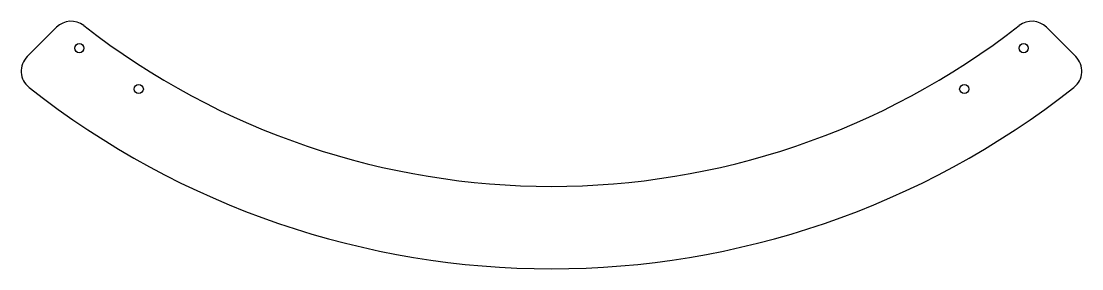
# Model space of a CAD drawing. Extents: x -498 to 17, y -117 to 3.
import ezdxf

# ---------------------------------------------------------------- set-up
doc = ezdxf.new("R2010")
doc.units = 0
doc.header["$MEASUREMENT"] = 0
doc.layers.get('0').update_dxf_attribs({"linetype": 'CONTINUOUS'})

msp = doc.modelspace()

# ---------------------------------------------------------------- linework, layer by layer
at = {"color": 7}
for p, q in [((-495.19492, -14.246034), (-480.948887, 0)), ((0, 0), (14.246034, -14.246034))]:
    msp.add_line(p, q, dxfattribs=at)
for centre in [(-469.877767, -10.142084), (-11.07112, -10.142084), (-441.031721, -29.963932), (-39.917165, -29.963932)]:
    msp.add_circle(centre, 2.25, dxfattribs=at)
for centre, radius, start, end in [((-473.877819, -7.071068), 10, 52.104777, 135), ((-240.474443, 292.800345), 370, 232.104777, 307.895223), ((-7.071068, -7.071068), 10, 45, 127.895223), ((-488.123852, -21.317101), 10, 135, 231.747842), ((7.174966, -21.317101), 10, 308.252158, 45), ((-240.474443, 292.800345), 410, 231.747842, 308.252158)]:
    msp.add_arc(centre, radius, start, end, dxfattribs=at)

doc.saveas('drawing.dxf')
